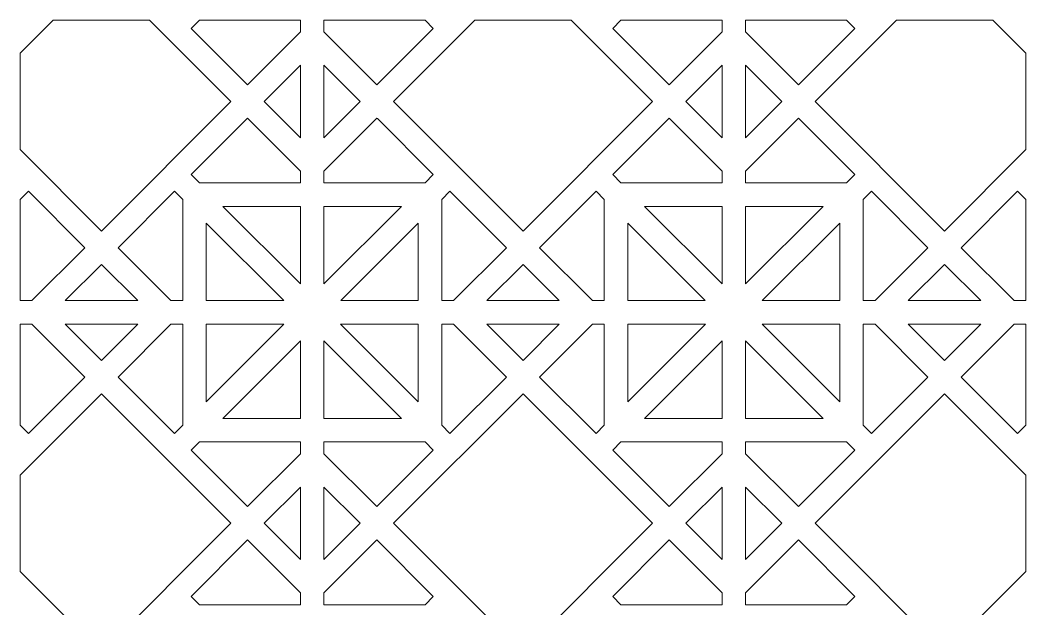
# Model space of a CAD drawing. Header units: centimetres. Extents: x -91 to 91, y -43 to 43.
# Drawn here: x -91.5 to -6, y -7.3 to 42.7 of the extents above; entities that cross this region are included whole.
import ezdxf

# ---------------------------------------------------------------- set-up
doc = ezdxf.new("R2010")
doc.units = ezdxf.units.CM
doc.header["$MEASUREMENT"] = 0
doc.layers.add('layer 1', color=7, linetype='Continuous')

msp = doc.modelspace()

# ---------------------------------------------------------------- linework, layer by layer
at = {"layer": 'layer 1', "color": 242, "lineweight": 9}
for points, knots in [([(-72.17326, 37.23366), (-72.17326, 37.23366), (-76.96614, 42.02651), (-76.96614, 42.02651), (-76.96614, 42.02651), (-76.96614, 42.02651), (-76.26347, 42.72918), (-76.26347, 42.72918), (-76.26347, 42.72918), (-76.26347, 42.72918), (-67.67774, 42.72919), (-67.67774, 42.72919), (-67.67774, 42.72919), (-67.67774, 42.72919), (-67.67774, 41.72918), (-67.67774, 41.72918), (-67.67774, 41.72918), (-67.67774, 41.72918), (-72.17326, 37.23366), (-72.17326, 37.23366)], [0, 0, 0, 0, 0.16666667, 0.16666667, 0.16666667, 0.16666667, 0.33333333, 0.33333333, 0.33333333, 0.33333333, 0.5, 0.5, 0.5, 0.5, 0.66666667, 0.66666667, 0.66666667, 0.66666667, 1, 1, 1, 1]), ([(-84.58749, 24.81944), (-84.58749, 24.81944), (-91.49719, 31.72917), (-91.49719, 31.72917), (-91.49719, 31.72917), (-91.49719, 31.72917), (-91.4972, 39.90974), (-91.4972, 39.90974), (-91.4972, 39.90974), (-91.4972, 39.90974), (-88.67776, 42.72916), (-88.67776, 42.72916), (-88.67776, 42.72916), (-88.67776, 42.72916), (-80.49722, 42.72917), (-80.49722, 42.72917), (-80.49722, 42.72917), (-80.49722, 42.72917), (-73.58749, 35.81945), (-73.58749, 35.81945), (-73.58749, 35.81945), (-73.58749, 35.81945), (-84.58749, 24.81944), (-84.58749, 24.81944)], [0, 0, 0, 0, 0.14285714, 0.14285714, 0.14285714, 0.14285714, 0.28571429, 0.28571429, 0.28571429, 0.28571429, 0.42857143, 0.42857143, 0.42857143, 0.42857143, 0.57142857, 0.57142857, 0.57142857, 0.57142857, 0.71428571, 0.71428571, 0.71428571, 0.71428571, 1, 1, 1, 1]), ([(-57.09204, 42.72917), (-57.09204, 42.72917), (-56.3894, 42.02652), (-56.3894, 42.02652), (-56.3894, 42.02652), (-56.3894, 42.02652), (-61.18225, 37.23367), (-61.18225, 37.23367), (-61.18225, 37.23367), (-61.18225, 37.23367), (-65.67774, 41.72917), (-65.67774, 41.72917), (-65.67774, 41.72917), (-65.67774, 41.72917), (-65.67774, 42.72917), (-65.67774, 42.72917), (-65.67774, 42.72917), (-65.67774, 42.72917), (-57.09204, 42.72917), (-57.09204, 42.72917)], [0, 0, 0, 0, 0.16666667, 0.16666667, 0.16666667, 0.16666667, 0.33333333, 0.33333333, 0.33333333, 0.33333333, 0.5, 0.5, 0.5, 0.5, 0.66666667, 0.66666667, 0.66666667, 0.66666667, 1, 1, 1, 1]), ([(-59.76801, 35.81944), (-59.76801, 35.81944), (-52.8583, 42.72917), (-52.8583, 42.72917), (-52.8583, 42.72917), (-52.8583, 42.72917), (-44.67775, 42.72916), (-44.67775, 42.72916), (-44.67775, 42.72916), (-44.67775, 42.72916), (-37.76803, 35.81945), (-37.76803, 35.81945), (-37.76803, 35.81945), (-37.76803, 35.81945), (-48.76801, 24.81944), (-48.76801, 24.81944), (-48.76801, 24.81944), (-48.76801, 24.81944), (-59.76801, 35.81944), (-59.76801, 35.81944)], [0, 0, 0, 0, 0.16666667, 0.16666667, 0.16666667, 0.16666667, 0.33333333, 0.33333333, 0.33333333, 0.33333333, 0.5, 0.5, 0.5, 0.5, 0.66666667, 0.66666667, 0.66666667, 0.66666667, 1, 1, 1, 1]), ([(-41.1467, 42.02654), (-41.1467, 42.02654), (-40.44405, 42.72917), (-40.44405, 42.72917), (-40.44405, 42.72917), (-40.44405, 42.72917), (-31.85829, 42.72917), (-31.85829, 42.72917), (-31.85829, 42.72917), (-31.85829, 42.72917), (-31.85829, 41.72918), (-31.85829, 41.72918), (-31.85829, 41.72918), (-31.85829, 41.72918), (-36.35382, 37.23368), (-36.35382, 37.23368), (-36.35382, 37.23368), (-36.35382, 37.23368), (-41.1467, 42.02654), (-41.1467, 42.02654)], [0, 0, 0, 0, 0.16666667, 0.16666667, 0.16666667, 0.16666667, 0.33333333, 0.33333333, 0.33333333, 0.33333333, 0.5, 0.5, 0.5, 0.5, 0.66666667, 0.66666667, 0.66666667, 0.66666667, 1, 1, 1, 1]), ([(-25.36278, 37.23366), (-25.36278, 37.23366), (-20.56988, 42.02657), (-20.56988, 42.02657), (-20.56988, 42.02657), (-20.56988, 42.02657), (-21.27249, 42.72917), (-21.27249, 42.72917), (-21.27249, 42.72917), (-21.27249, 42.72917), (-29.8583, 42.72917), (-29.8583, 42.72917), (-29.8583, 42.72917), (-29.8583, 42.72917), (-29.85829, 41.72917), (-29.85829, 41.72917), (-29.85829, 41.72917), (-29.85829, 41.72917), (-25.36278, 37.23366), (-25.36278, 37.23366)], [0, 0, 0, 0, 0.16666667, 0.16666667, 0.16666667, 0.16666667, 0.33333333, 0.33333333, 0.33333333, 0.33333333, 0.5, 0.5, 0.5, 0.5, 0.66666667, 0.66666667, 0.66666667, 0.66666667, 1, 1, 1, 1]), ([(-12.94858, 24.81946), (-12.94858, 24.81946), (-6.03886, 31.7292), (-6.03886, 31.7292), (-6.03886, 31.7292), (-6.03886, 31.7292), (-6.03886, 39.90973), (-6.03886, 39.90973), (-6.03886, 39.90973), (-6.03886, 39.90973), (-8.85832, 42.72916), (-8.85832, 42.72916), (-8.85832, 42.72916), (-8.85832, 42.72916), (-17.03885, 42.72917), (-17.03885, 42.72917), (-17.03885, 42.72917), (-17.03885, 42.72917), (-23.94857, 35.81945), (-23.94857, 35.81945), (-23.94857, 35.81945), (-23.94857, 35.81945), (-12.94858, 24.81946), (-12.94858, 24.81946)], [0, 0, 0, 0, 0.14285714, 0.14285714, 0.14285714, 0.14285714, 0.28571429, 0.28571429, 0.28571429, 0.28571429, 0.42857143, 0.42857143, 0.42857143, 0.42857143, 0.57142857, 0.57142857, 0.57142857, 0.57142857, 0.71428571, 0.71428571, 0.71428571, 0.71428571, 1, 1, 1, 1]), ([(-70.75905, 35.81946), (-70.75905, 35.81946), (-67.67774, 32.73815), (-67.67774, 32.73815), (-67.67774, 32.73815), (-67.67774, 32.73815), (-67.67774, 38.90076), (-67.67774, 38.90076), (-67.67774, 38.90076), (-67.67774, 38.90076), (-70.75905, 35.81946), (-70.75905, 35.81946)], [0, 0, 0, 0, 0.25, 0.25, 0.25, 0.25, 0.5, 0.5, 0.5, 0.5, 1, 1, 1, 1]), ([(-65.67774, 38.90074), (-65.67774, 38.90074), (-65.67774, 32.73817), (-65.67774, 32.73817), (-65.67774, 32.73817), (-65.67774, 32.73817), (-62.59645, 35.81945), (-62.59645, 35.81945), (-62.59645, 35.81945), (-62.59645, 35.81945), (-65.67774, 38.90074), (-65.67774, 38.90074)], [0, 0, 0, 0, 0.25, 0.25, 0.25, 0.25, 0.5, 0.5, 0.5, 0.5, 1, 1, 1, 1]), ([(-34.9396, 35.81945), (-34.9396, 35.81945), (-31.85829, 32.73815), (-31.85829, 32.73815), (-31.85829, 32.73815), (-31.85829, 32.73815), (-31.8583, 38.90076), (-31.8583, 38.90076), (-31.8583, 38.90076), (-31.8583, 38.90076), (-34.9396, 35.81945), (-34.9396, 35.81945)], [0, 0, 0, 0, 0.25, 0.25, 0.25, 0.25, 0.5, 0.5, 0.5, 0.5, 1, 1, 1, 1]), ([(-29.85829, 32.73817), (-29.85829, 32.73817), (-26.777, 35.81945), (-26.777, 35.81945), (-26.777, 35.81945), (-26.777, 35.81945), (-29.85832, 38.90077), (-29.85832, 38.90077), (-29.85832, 38.90077), (-29.85832, 38.90077), (-29.85829, 32.73817), (-29.85829, 32.73817)], [0, 0, 0, 0, 0.25, 0.25, 0.25, 0.25, 0.5, 0.5, 0.5, 0.5, 1, 1, 1, 1]), ([(-67.67774, 28.90972), (-67.67774, 28.90972), (-67.67774, 29.90973), (-67.67774, 29.90973), (-67.67774, 29.90973), (-67.67774, 29.90973), (-72.17326, 34.40525), (-72.17326, 34.40525), (-72.17326, 34.40525), (-72.17326, 34.40525), (-76.96616, 29.61236), (-76.96616, 29.61236), (-76.96616, 29.61236), (-76.96616, 29.61236), (-76.26351, 28.90972), (-76.26351, 28.90972), (-76.26351, 28.90972), (-76.26351, 28.90972), (-67.67774, 28.90972), (-67.67774, 28.90972)], [0, 0, 0, 0, 0.16666667, 0.16666667, 0.16666667, 0.16666667, 0.33333333, 0.33333333, 0.33333333, 0.33333333, 0.5, 0.5, 0.5, 0.5, 0.66666667, 0.66666667, 0.66666667, 0.66666667, 1, 1, 1, 1]), ([(-65.67774, 28.90972), (-65.67774, 28.90972), (-65.67774, 29.90971), (-65.67774, 29.90971), (-65.67774, 29.90971), (-65.67774, 29.90971), (-61.18222, 34.40522), (-61.18222, 34.40522), (-61.18222, 34.40522), (-61.18222, 34.40522), (-61.14341, 34.36641), (-61.14341, 34.36641), (-61.14341, 34.36641), (-61.14341, 34.36641), (-61.14339, 34.36639), (-61.14339, 34.36639), (-61.14339, 34.36639), (-61.14339, 34.36639), (-56.38937, 29.61235), (-56.38937, 29.61235), (-56.38937, 29.61235), (-56.38937, 29.61235), (-57.09199, 28.90974), (-57.09199, 28.90974), (-57.09199, 28.90974), (-57.09199, 28.90974), (-65.67774, 28.90972), (-65.67774, 28.90972)], [0, 0, 0, 0, 0.125, 0.125, 0.125, 0.125, 0.25, 0.25, 0.25, 0.25, 0.375, 0.375, 0.375, 0.375, 0.5, 0.5, 0.5, 0.5, 0.625, 0.625, 0.625, 0.625, 0.75, 0.75, 0.75, 0.75, 1, 1, 1, 1]), ([(-40.4441, 28.90972), (-40.4441, 28.90972), (-41.14673, 29.61234), (-41.14673, 29.61234), (-41.14673, 29.61234), (-41.14673, 29.61234), (-36.35382, 34.40524), (-36.35382, 34.40524), (-36.35382, 34.40524), (-36.35382, 34.40524), (-31.85829, 29.90975), (-31.85829, 29.90975), (-31.85829, 29.90975), (-31.85829, 29.90975), (-31.8583, 28.90972), (-31.8583, 28.90972), (-31.8583, 28.90972), (-31.8583, 28.90972), (-40.4441, 28.90972), (-40.4441, 28.90972)], [0, 0, 0, 0, 0.16666667, 0.16666667, 0.16666667, 0.16666667, 0.33333333, 0.33333333, 0.33333333, 0.33333333, 0.5, 0.5, 0.5, 0.5, 0.66666667, 0.66666667, 0.66666667, 0.66666667, 1, 1, 1, 1]), ([(-29.85829, 29.90968), (-29.85829, 29.90968), (-25.36279, 34.40524), (-25.36279, 34.40524), (-25.36279, 34.40524), (-25.36279, 34.40524), (-20.56985, 29.61231), (-20.56985, 29.61231), (-20.56985, 29.61231), (-20.56985, 29.61231), (-20.56986, 29.61231), (-20.56986, 29.61231), (-20.56986, 29.61231), (-20.56986, 29.61231), (-20.56987, 29.61229), (-20.56987, 29.61229), (-20.56987, 29.61229), (-20.56987, 29.61229), (-21.27241, 28.90972), (-21.27241, 28.90972), (-21.27241, 28.90972), (-21.27241, 28.90972), (-29.85829, 28.90972), (-29.85829, 28.90972), (-29.85829, 28.90972), (-29.85829, 28.90972), (-29.85829, 29.90968), (-29.85829, 29.90968)], [0, 0, 0, 0, 0.125, 0.125, 0.125, 0.125, 0.25, 0.25, 0.25, 0.25, 0.375, 0.375, 0.375, 0.375, 0.5, 0.5, 0.5, 0.5, 0.625, 0.625, 0.625, 0.625, 0.75, 0.75, 0.75, 0.75, 1, 1, 1, 1]), ([(-90.49726, 18.90966), (-90.49726, 18.90966), (-91.49719, 18.90967), (-91.49719, 18.90967), (-91.49719, 18.90967), (-91.49719, 18.90967), (-91.49721, 27.49543), (-91.49721, 27.49543), (-91.49721, 27.49543), (-91.49721, 27.49543), (-90.79454, 28.19809), (-90.79454, 28.19809), (-90.79454, 28.19809), (-90.79454, 28.19809), (-86.00169, 23.40524), (-86.00169, 23.40524), (-86.00169, 23.40524), (-86.00169, 23.40524), (-90.49726, 18.90966), (-90.49726, 18.90966)], [0, 0, 0, 0, 0.16666667, 0.16666667, 0.16666667, 0.16666667, 0.33333333, 0.33333333, 0.33333333, 0.33333333, 0.5, 0.5, 0.5, 0.5, 0.66666667, 0.66666667, 0.66666667, 0.66666667, 1, 1, 1, 1]), ([(-83.17326, 23.40525), (-83.17326, 23.40525), (-78.67768, 18.90966), (-78.67768, 18.90966), (-78.67768, 18.90966), (-78.67768, 18.90966), (-77.67774, 18.90965), (-77.67774, 18.90965), (-77.67774, 18.90965), (-77.67774, 18.90965), (-77.67774, 27.49551), (-77.67774, 27.49551), (-77.67774, 27.49551), (-77.67774, 27.49551), (-78.38038, 28.19815), (-78.38038, 28.19815), (-78.38038, 28.19815), (-78.38038, 28.19815), (-83.17326, 23.40525), (-83.17326, 23.40525)], [0, 0, 0, 0, 0.16666667, 0.16666667, 0.16666667, 0.16666667, 0.33333333, 0.33333333, 0.33333333, 0.33333333, 0.5, 0.5, 0.5, 0.5, 0.66666667, 0.66666667, 0.66666667, 0.66666667, 1, 1, 1, 1]), ([(-50.18223, 23.40523), (-50.18223, 23.40523), (-54.97513, 28.19813), (-54.97513, 28.19813), (-54.97513, 28.19813), (-54.97513, 28.19813), (-55.67774, 27.49555), (-55.67774, 27.49555), (-55.67774, 27.49555), (-55.67774, 27.49555), (-55.67774, 18.90975), (-55.67774, 18.90975), (-55.67774, 18.90975), (-55.67774, 18.90975), (-54.67771, 18.90975), (-54.67771, 18.90975), (-54.67771, 18.90975), (-54.67771, 18.90975), (-50.18223, 23.40523), (-50.18223, 23.40523)], [0, 0, 0, 0, 0.16666667, 0.16666667, 0.16666667, 0.16666667, 0.33333333, 0.33333333, 0.33333333, 0.33333333, 0.5, 0.5, 0.5, 0.5, 0.66666667, 0.66666667, 0.66666667, 0.66666667, 1, 1, 1, 1]), ([(-41.85829, 18.90976), (-41.85829, 18.90976), (-42.85833, 18.90975), (-42.85833, 18.90975), (-42.85833, 18.90975), (-42.85833, 18.90975), (-47.35379, 23.40524), (-47.35379, 23.40524), (-47.35379, 23.40524), (-47.35379, 23.40524), (-42.56093, 28.19811), (-42.56093, 28.19811), (-42.56093, 28.19811), (-42.56093, 28.19811), (-41.85829, 27.49547), (-41.85829, 27.49547), (-41.85829, 27.49547), (-41.85829, 27.49547), (-41.85829, 18.90976), (-41.85829, 18.90976)], [0, 0, 0, 0, 0.16666667, 0.16666667, 0.16666667, 0.16666667, 0.33333333, 0.33333333, 0.33333333, 0.33333333, 0.5, 0.5, 0.5, 0.5, 0.66666667, 0.66666667, 0.66666667, 0.66666667, 1, 1, 1, 1]), ([(-14.3628, 23.40525), (-14.3628, 23.40525), (-18.85835, 18.90967), (-18.85835, 18.90967), (-18.85835, 18.90967), (-18.85835, 18.90967), (-19.85829, 18.90968), (-19.85829, 18.90968), (-19.85829, 18.90968), (-19.85829, 18.90968), (-19.85829, 27.49542), (-19.85829, 27.49542), (-19.85829, 27.49542), (-19.85829, 27.49542), (-19.15562, 28.19807), (-19.15562, 28.19807), (-19.15562, 28.19807), (-19.15562, 28.19807), (-14.3628, 23.40525), (-14.3628, 23.40525)], [0, 0, 0, 0, 0.16666667, 0.16666667, 0.16666667, 0.16666667, 0.33333333, 0.33333333, 0.33333333, 0.33333333, 0.5, 0.5, 0.5, 0.5, 0.66666667, 0.66666667, 0.66666667, 0.66666667, 1, 1, 1, 1]), ([(-6.03884, 18.90972), (-6.03884, 18.90972), (-6.03884, 27.4955), (-6.03884, 27.4955), (-6.03884, 27.4955), (-6.03884, 27.4955), (-6.74147, 28.19815), (-6.74147, 28.19815), (-6.74147, 28.19815), (-6.74147, 28.19815), (-11.53435, 23.40523), (-11.53435, 23.40523), (-11.53435, 23.40523), (-11.53435, 23.40523), (-7.03883, 18.90972), (-7.03883, 18.90972), (-7.03883, 18.90972), (-7.03883, 18.90972), (-6.03884, 18.90972), (-6.03884, 18.90972)], [0, 0, 0, 0, 0.16666667, 0.16666667, 0.16666667, 0.16666667, 0.33333333, 0.33333333, 0.33333333, 0.33333333, 0.5, 0.5, 0.5, 0.5, 0.66666667, 0.66666667, 0.66666667, 0.66666667, 1, 1, 1, 1]), ([(-67.67775, 20.32395), (-67.67775, 20.32395), (-67.67776, 26.90969), (-67.67776, 26.90969), (-67.67776, 26.90969), (-67.67776, 26.90969), (-74.26351, 26.90971), (-74.26351, 26.90971), (-74.26351, 26.90971), (-74.26351, 26.90971), (-67.67775, 20.32395), (-67.67775, 20.32395)], [0, 0, 0, 0, 0.25, 0.25, 0.25, 0.25, 0.5, 0.5, 0.5, 0.5, 1, 1, 1, 1]), ([(-65.67776, 26.90969), (-65.67776, 26.90969), (-65.67777, 20.32393), (-65.67777, 20.32393), (-65.67777, 20.32393), (-65.67777, 20.32393), (-59.09199, 26.90971), (-59.09199, 26.90971), (-59.09199, 26.90971), (-59.09199, 26.90971), (-65.67776, 26.90969), (-65.67776, 26.90969)], [0, 0, 0, 0, 0.25, 0.25, 0.25, 0.25, 0.5, 0.5, 0.5, 0.5, 1, 1, 1, 1]), ([(-31.85827, 26.90969), (-31.85827, 26.90969), (-31.85826, 20.32393), (-31.85826, 20.32393), (-31.85826, 20.32393), (-31.85826, 20.32393), (-38.44404, 26.90971), (-38.44404, 26.90971), (-38.44404, 26.90971), (-38.44404, 26.90971), (-31.85827, 26.90969), (-31.85827, 26.90969)], [0, 0, 0, 0, 0.25, 0.25, 0.25, 0.25, 0.5, 0.5, 0.5, 0.5, 1, 1, 1, 1]), ([(-29.85828, 20.32395), (-29.85828, 20.32395), (-29.85827, 26.90969), (-29.85827, 26.90969), (-29.85827, 26.90969), (-29.85827, 26.90969), (-23.27252, 26.90971), (-23.27252, 26.90971), (-23.27252, 26.90971), (-23.27252, 26.90971), (-29.85828, 20.32395), (-29.85828, 20.32395)], [0, 0, 0, 0, 0.25, 0.25, 0.25, 0.25, 0.5, 0.5, 0.5, 0.5, 1, 1, 1, 1]), ([(-69.09197, 18.90973), (-69.09197, 18.90973), (-75.67773, 25.4955), (-75.67773, 25.4955), (-75.67773, 25.4955), (-75.67773, 25.4955), (-75.67772, 18.90974), (-75.67772, 18.90974), (-75.67772, 18.90974), (-75.67772, 18.90974), (-69.09197, 18.90973), (-69.09197, 18.90973)], [0, 0, 0, 0, 0.25, 0.25, 0.25, 0.25, 0.5, 0.5, 0.5, 0.5, 1, 1, 1, 1]), ([(-64.2494, 18.90975), (-64.2494, 18.90975), (-57.67775, 18.90975), (-57.67775, 18.90975), (-57.67775, 18.90975), (-57.67775, 18.90975), (-57.67776, 25.49552), (-57.67776, 25.49552), (-57.67776, 25.49552), (-57.67776, 25.49552), (-64.2494, 18.90975), (-64.2494, 18.90975)], [0, 0, 0, 0, 0.25, 0.25, 0.25, 0.25, 0.5, 0.5, 0.5, 0.5, 1, 1, 1, 1]), ([(-33.28663, 18.90975), (-33.28663, 18.90975), (-39.85828, 18.90975), (-39.85828, 18.90975), (-39.85828, 18.90975), (-39.85828, 18.90975), (-39.85827, 25.49552), (-39.85827, 25.49552), (-39.85827, 25.49552), (-39.85827, 25.49552), (-33.28663, 18.90975), (-33.28663, 18.90975)], [0, 0, 0, 0, 0.25, 0.25, 0.25, 0.25, 0.5, 0.5, 0.5, 0.5, 1, 1, 1, 1]), ([(-28.44406, 18.90973), (-28.44406, 18.90973), (-21.8583, 25.4955), (-21.8583, 25.4955), (-21.8583, 25.4955), (-21.8583, 25.4955), (-21.85831, 18.90974), (-21.85831, 18.90974), (-21.85831, 18.90974), (-21.85831, 18.90974), (-28.44406, 18.90973), (-28.44406, 18.90973)], [0, 0, 0, 0, 0.25, 0.25, 0.25, 0.25, 0.5, 0.5, 0.5, 0.5, 1, 1, 1, 1]), ([(-87.66883, 18.90967), (-87.66883, 18.90967), (-81.50611, 18.90966), (-81.50611, 18.90966), (-81.50611, 18.90966), (-81.50611, 18.90966), (-84.58747, 21.99103), (-84.58747, 21.99103), (-84.58747, 21.99103), (-84.58747, 21.99103), (-87.66883, 18.90967), (-87.66883, 18.90967)], [0, 0, 0, 0, 0.25, 0.25, 0.25, 0.25, 0.5, 0.5, 0.5, 0.5, 1, 1, 1, 1]), ([(-51.84929, 18.90976), (-51.84929, 18.90976), (-45.68675, 18.90975), (-45.68675, 18.90975), (-45.68675, 18.90975), (-45.68675, 18.90975), (-48.76802, 21.99101), (-48.76802, 21.99101), (-48.76802, 21.99101), (-48.76802, 21.99101), (-51.84929, 18.90976), (-51.84929, 18.90976)], [0, 0, 0, 0, 0.25, 0.25, 0.25, 0.25, 0.5, 0.5, 0.5, 0.5, 1, 1, 1, 1]), ([(-12.94858, 21.99103), (-12.94858, 21.99103), (-16.02994, 18.90967), (-16.02994, 18.90967), (-16.02994, 18.90967), (-16.02994, 18.90967), (-9.86723, 18.90968), (-9.86723, 18.90968), (-9.86723, 18.90968), (-9.86723, 18.90968), (-12.94858, 21.99103), (-12.94858, 21.99103)], [0, 0, 0, 0, 0.25, 0.25, 0.25, 0.25, 0.5, 0.5, 0.5, 0.5, 1, 1, 1, 1]), ([(-90.49713, 16.90967), (-90.49713, 16.90967), (-91.49719, 16.90966), (-91.49719, 16.90966), (-91.49719, 16.90966), (-91.49719, 16.90966), (-91.49719, 8.3239), (-91.49719, 8.3239), (-91.49719, 8.3239), (-91.49719, 8.3239), (-90.79461, 7.62134), (-90.79461, 7.62134), (-90.79461, 7.62134), (-90.79461, 7.62134), (-86.00169, 12.41422), (-86.00169, 12.41422), (-86.00169, 12.41422), (-86.00169, 12.41422), (-90.49713, 16.90967), (-90.49713, 16.90967)], [0, 0, 0, 0, 0.16666667, 0.16666667, 0.16666667, 0.16666667, 0.33333333, 0.33333333, 0.33333333, 0.33333333, 0.5, 0.5, 0.5, 0.5, 0.66666667, 0.66666667, 0.66666667, 0.66666667, 1, 1, 1, 1]), ([(-87.66878, 16.90974), (-87.66878, 16.90974), (-81.50616, 16.90975), (-81.50616, 16.90975), (-81.50616, 16.90975), (-81.50616, 16.90975), (-84.58747, 13.82843), (-84.58747, 13.82843), (-84.58747, 13.82843), (-84.58747, 13.82843), (-87.66878, 16.90974), (-87.66878, 16.90974)], [0, 0, 0, 0, 0.25, 0.25, 0.25, 0.25, 0.5, 0.5, 0.5, 0.5, 1, 1, 1, 1]), ([(-78.38039, 7.62135), (-78.38039, 7.62135), (-83.17325, 12.41421), (-83.17325, 12.41421), (-83.17325, 12.41421), (-83.17325, 12.41421), (-78.67774, 16.90974), (-78.67774, 16.90974), (-78.67774, 16.90974), (-78.67774, 16.90974), (-77.67774, 16.90974), (-77.67774, 16.90974), (-77.67774, 16.90974), (-77.67774, 16.90974), (-77.67774, 8.32401), (-77.67774, 8.32401), (-77.67774, 8.32401), (-77.67774, 8.32401), (-78.38039, 7.62135), (-78.38039, 7.62135)], [0, 0, 0, 0, 0.16666667, 0.16666667, 0.16666667, 0.16666667, 0.33333333, 0.33333333, 0.33333333, 0.33333333, 0.5, 0.5, 0.5, 0.5, 0.66666667, 0.66666667, 0.66666667, 0.66666667, 1, 1, 1, 1]), ([(-75.67772, 16.90974), (-75.67772, 16.90974), (-69.09194, 16.90973), (-69.09194, 16.90973), (-69.09194, 16.90973), (-69.09194, 16.90973), (-75.67772, 10.32398), (-75.67772, 10.32398), (-75.67772, 10.32398), (-75.67772, 10.32398), (-75.67772, 16.90974), (-75.67772, 16.90974)], [0, 0, 0, 0, 0.25, 0.25, 0.25, 0.25, 0.5, 0.5, 0.5, 0.5, 1, 1, 1, 1]), ([(-57.67776, 10.32394), (-57.67776, 10.32394), (-64.26355, 16.90975), (-64.26355, 16.90975), (-64.26355, 16.90975), (-64.26355, 16.90975), (-57.67776, 16.90975), (-57.67776, 16.90975), (-57.67776, 16.90975), (-57.67776, 16.90975), (-57.67776, 10.32394), (-57.67776, 10.32394)], [0, 0, 0, 0, 0.25, 0.25, 0.25, 0.25, 0.5, 0.5, 0.5, 0.5, 1, 1, 1, 1]), ([(-50.18223, 12.41418), (-50.18223, 12.41418), (-54.67777, 16.90975), (-54.67777, 16.90975), (-54.67777, 16.90975), (-54.67777, 16.90975), (-55.67774, 16.90975), (-55.67774, 16.90975), (-55.67774, 16.90975), (-55.67774, 16.90975), (-55.67773, 8.32393), (-55.67773, 8.32393), (-55.67773, 8.32393), (-55.67773, 8.32393), (-54.97513, 7.62132), (-54.97513, 7.62132), (-54.97513, 7.62132), (-54.97513, 7.62132), (-50.18223, 12.41418), (-50.18223, 12.41418)], [0, 0, 0, 0, 0.16666667, 0.16666667, 0.16666667, 0.16666667, 0.33333333, 0.33333333, 0.33333333, 0.33333333, 0.5, 0.5, 0.5, 0.5, 0.66666667, 0.66666667, 0.66666667, 0.66666667, 1, 1, 1, 1]), ([(-48.76801, 13.8284), (-48.76801, 13.8284), (-45.68669, 16.90975), (-45.68669, 16.90975), (-45.68669, 16.90975), (-45.68669, 16.90975), (-51.84935, 16.90975), (-51.84935, 16.90975), (-51.84935, 16.90975), (-51.84935, 16.90975), (-48.76801, 13.8284), (-48.76801, 13.8284)], [0, 0, 0, 0, 0.25, 0.25, 0.25, 0.25, 0.5, 0.5, 0.5, 0.5, 1, 1, 1, 1]), ([(-41.85829, 8.32387), (-41.85829, 8.32387), (-41.85829, 16.90975), (-41.85829, 16.90975), (-41.85829, 16.90975), (-41.85829, 16.90975), (-42.85827, 16.90975), (-42.85827, 16.90975), (-42.85827, 16.90975), (-42.85827, 16.90975), (-47.3538, 12.41418), (-47.3538, 12.41418), (-47.3538, 12.41418), (-47.3538, 12.41418), (-42.5609, 7.62128), (-42.5609, 7.62128), (-42.5609, 7.62128), (-42.5609, 7.62128), (-41.85829, 8.32387), (-41.85829, 8.32387)], [0, 0, 0, 0, 0.16666667, 0.16666667, 0.16666667, 0.16666667, 0.33333333, 0.33333333, 0.33333333, 0.33333333, 0.5, 0.5, 0.5, 0.5, 0.66666667, 0.66666667, 0.66666667, 0.66666667, 1, 1, 1, 1]), ([(-39.85827, 10.32394), (-39.85827, 10.32394), (-33.27248, 16.90975), (-33.27248, 16.90975), (-33.27248, 16.90975), (-33.27248, 16.90975), (-39.85827, 16.90975), (-39.85827, 16.90975), (-39.85827, 16.90975), (-39.85827, 16.90975), (-39.85827, 10.32394), (-39.85827, 10.32394)], [0, 0, 0, 0, 0.25, 0.25, 0.25, 0.25, 0.5, 0.5, 0.5, 0.5, 1, 1, 1, 1]), ([(-21.85831, 16.90974), (-21.85831, 16.90974), (-28.44409, 16.90973), (-28.44409, 16.90973), (-28.44409, 16.90973), (-28.44409, 16.90973), (-21.85831, 10.32398), (-21.85831, 10.32398), (-21.85831, 10.32398), (-21.85831, 10.32398), (-21.85831, 16.90974), (-21.85831, 16.90974)], [0, 0, 0, 0, 0.25, 0.25, 0.25, 0.25, 0.5, 0.5, 0.5, 0.5, 1, 1, 1, 1]), ([(-19.8583, 16.90967), (-19.8583, 16.90967), (-19.85829, 8.32392), (-19.85829, 8.32392), (-19.85829, 8.32392), (-19.85829, 8.32392), (-19.15571, 7.62133), (-19.15571, 7.62133), (-19.15571, 7.62133), (-19.15571, 7.62133), (-14.36279, 12.41422), (-14.36279, 12.41422), (-14.36279, 12.41422), (-14.36279, 12.41422), (-18.85823, 16.90967), (-18.85823, 16.90967), (-18.85823, 16.90967), (-18.85823, 16.90967), (-19.8583, 16.90967), (-19.8583, 16.90967)], [0, 0, 0, 0, 0.16666667, 0.16666667, 0.16666667, 0.16666667, 0.33333333, 0.33333333, 0.33333333, 0.33333333, 0.5, 0.5, 0.5, 0.5, 0.66666667, 0.66666667, 0.66666667, 0.66666667, 1, 1, 1, 1]), ([(-16.02981, 16.90967), (-16.02981, 16.90967), (-12.94858, 13.82844), (-12.94858, 13.82844), (-12.94858, 13.82844), (-12.94858, 13.82844), (-9.86733, 16.90967), (-9.86733, 16.90967), (-9.86733, 16.90967), (-9.86733, 16.90967), (-16.02981, 16.90967), (-16.02981, 16.90967)], [0, 0, 0, 0, 0.25, 0.25, 0.25, 0.25, 0.5, 0.5, 0.5, 0.5, 1, 1, 1, 1]), ([(-6.03884, 8.324), (-6.03884, 8.324), (-6.7415, 7.62136), (-6.7415, 7.62136), (-6.7415, 7.62136), (-6.7415, 7.62136), (-11.53437, 12.41421), (-11.53437, 12.41421), (-11.53437, 12.41421), (-11.53437, 12.41421), (-7.0389, 16.90967), (-7.0389, 16.90967), (-7.0389, 16.90967), (-7.0389, 16.90967), (-6.03884, 16.90967), (-6.03884, 16.90967), (-6.03884, 16.90967), (-6.03884, 16.90967), (-6.03884, 8.324), (-6.03884, 8.324)], [0, 0, 0, 0, 0.16666667, 0.16666667, 0.16666667, 0.16666667, 0.33333333, 0.33333333, 0.33333333, 0.33333333, 0.5, 0.5, 0.5, 0.5, 0.66666667, 0.66666667, 0.66666667, 0.66666667, 1, 1, 1, 1]), ([(-67.67777, 15.49551), (-67.67777, 15.49551), (-67.67776, 8.90974), (-67.67776, 8.90974), (-67.67776, 8.90974), (-67.67776, 8.90974), (-74.26354, 8.90974), (-74.26354, 8.90974), (-74.26354, 8.90974), (-74.26354, 8.90974), (-67.67777, 15.49551), (-67.67777, 15.49551)], [0, 0, 0, 0, 0.25, 0.25, 0.25, 0.25, 0.5, 0.5, 0.5, 0.5, 1, 1, 1, 1]), ([(-65.67775, 15.49552), (-65.67775, 15.49552), (-65.67775, 8.90974), (-65.67775, 8.90974), (-65.67775, 8.90974), (-65.67775, 8.90974), (-59.09196, 8.90972), (-59.09196, 8.90972), (-59.09196, 8.90972), (-59.09196, 8.90972), (-65.67775, 15.49552), (-65.67775, 15.49552)], [0, 0, 0, 0, 0.25, 0.25, 0.25, 0.25, 0.5, 0.5, 0.5, 0.5, 1, 1, 1, 1]), ([(-31.85828, 15.49552), (-31.85828, 15.49552), (-31.85828, 8.90974), (-31.85828, 8.90974), (-31.85828, 8.90974), (-31.85828, 8.90974), (-38.44407, 8.90972), (-38.44407, 8.90972), (-38.44407, 8.90972), (-38.44407, 8.90972), (-31.85828, 15.49552), (-31.85828, 15.49552)], [0, 0, 0, 0, 0.25, 0.25, 0.25, 0.25, 0.5, 0.5, 0.5, 0.5, 1, 1, 1, 1]), ([(-29.85826, 15.49551), (-29.85826, 15.49551), (-29.85827, 8.90974), (-29.85827, 8.90974), (-29.85827, 8.90974), (-29.85827, 8.90974), (-23.27249, 8.90974), (-23.27249, 8.90974), (-23.27249, 8.90974), (-23.27249, 8.90974), (-29.85826, 15.49551), (-29.85826, 15.49551)], [0, 0, 0, 0, 0.25, 0.25, 0.25, 0.25, 0.5, 0.5, 0.5, 0.5, 1, 1, 1, 1]), ([(-84.58747, 11), (-84.58747, 11), (-91.49721, 4.0903), (-91.49721, 4.0903), (-91.49721, 4.0903), (-91.49721, 4.0903), (-91.4972, -4.09027), (-91.4972, -4.09027), (-91.4972, -4.09027), (-91.4972, -4.09027), (-84.58747, -10.99998), (-84.58747, -10.99998), (-84.58747, -10.99998), (-84.58747, -10.99998), (-73.58748, 0.00001), (-73.58748, 0.00001), (-73.58748, 0.00001), (-73.58748, 0.00001), (-84.57747, 10.99), (-84.57747, 10.99), (-84.57747, 10.99), (-84.57747, 10.99), (-84.57748, 10.99001), (-84.57748, 10.99001), (-84.57748, 10.99001), (-84.57748, 10.99001), (-84.58747, 11), (-84.58747, 11)], [0, 0, 0, 0, 0.125, 0.125, 0.125, 0.125, 0.25, 0.25, 0.25, 0.25, 0.375, 0.375, 0.375, 0.375, 0.5, 0.5, 0.5, 0.5, 0.625, 0.625, 0.625, 0.625, 0.75, 0.75, 0.75, 0.75, 1, 1, 1, 1]), ([(-48.76801, -10.99999), (-48.76801, -10.99999), (-37.76804, 0.00001), (-37.76804, 0.00001), (-37.76804, 0.00001), (-37.76804, 0.00001), (-48.76802, 10.99998), (-48.76802, 10.99998), (-48.76802, 10.99998), (-48.76802, 10.99998), (-59.76801, 0), (-59.76801, 0), (-59.76801, 0), (-59.76801, 0), (-48.76801, -10.99999), (-48.76801, -10.99999)], [0, 0, 0, 0, 0.2, 0.2, 0.2, 0.2, 0.4, 0.4, 0.4, 0.4, 0.6, 0.6, 0.6, 0.6, 1, 1, 1, 1]), ([(-23.94857, 0.00002), (-23.94857, 0.00002), (-12.94858, -10.99999), (-12.94858, -10.99999), (-12.94858, -10.99999), (-12.94858, -10.99999), (-6.03885, -4.09025), (-6.03885, -4.09025), (-6.03885, -4.09025), (-6.03885, -4.09025), (-6.03885, 4.09028), (-6.03885, 4.09028), (-6.03885, 4.09028), (-6.03885, 4.09028), (-12.94858, 11), (-12.94858, 11), (-12.94858, 11), (-12.94858, 11), (-23.94857, 0.00002), (-23.94857, 0.00002)], [0, 0, 0, 0, 0.16666667, 0.16666667, 0.16666667, 0.16666667, 0.33333333, 0.33333333, 0.33333333, 0.33333333, 0.5, 0.5, 0.5, 0.5, 0.66666667, 0.66666667, 0.66666667, 0.66666667, 1, 1, 1, 1]), ([(-72.17326, 1.41422), (-72.17326, 1.41422), (-67.67774, 5.90973), (-67.67774, 5.90973), (-67.67774, 5.90973), (-67.67774, 5.90973), (-67.67774, 6.90972), (-67.67774, 6.90972), (-67.67774, 6.90972), (-67.67774, 6.90972), (-76.26359, 6.90974), (-76.26359, 6.90974), (-76.26359, 6.90974), (-76.26359, 6.90974), (-76.96616, 6.20712), (-76.96616, 6.20712), (-76.96616, 6.20712), (-76.96616, 6.20712), (-72.17326, 1.41422), (-72.17326, 1.41422)], [0, 0, 0, 0, 0.16666667, 0.16666667, 0.16666667, 0.16666667, 0.33333333, 0.33333333, 0.33333333, 0.33333333, 0.5, 0.5, 0.5, 0.5, 0.66666667, 0.66666667, 0.66666667, 0.66666667, 1, 1, 1, 1]), ([(-65.67773, 5.90971), (-65.67773, 5.90971), (-65.67774, 6.9097), (-65.67774, 6.9097), (-65.67774, 6.9097), (-65.67774, 6.9097), (-57.09193, 6.90972), (-57.09193, 6.90972), (-57.09193, 6.90972), (-57.09193, 6.90972), (-56.38935, 6.20712), (-56.38935, 6.20712), (-56.38935, 6.20712), (-56.38935, 6.20712), (-61.18224, 1.41423), (-61.18224, 1.41423), (-61.18224, 1.41423), (-61.18224, 1.41423), (-65.67773, 5.90971), (-65.67773, 5.90971)], [0, 0, 0, 0, 0.16666667, 0.16666667, 0.16666667, 0.16666667, 0.33333333, 0.33333333, 0.33333333, 0.33333333, 0.5, 0.5, 0.5, 0.5, 0.66666667, 0.66666667, 0.66666667, 0.66666667, 1, 1, 1, 1]), ([(-40.44401, 6.90974), (-40.44401, 6.90974), (-31.85829, 6.90972), (-31.85829, 6.90972), (-31.85829, 6.90972), (-31.85829, 6.90972), (-31.85829, 5.90973), (-31.85829, 5.90973), (-31.85829, 5.90973), (-31.85829, 5.90973), (-36.35382, 1.41421), (-36.35382, 1.41421), (-36.35382, 1.41421), (-36.35382, 1.41421), (-41.14668, 6.20708), (-41.14668, 6.20708), (-41.14668, 6.20708), (-41.14668, 6.20708), (-40.44401, 6.90974), (-40.44401, 6.90974)], [0, 0, 0, 0, 0.16666667, 0.16666667, 0.16666667, 0.16666667, 0.33333333, 0.33333333, 0.33333333, 0.33333333, 0.5, 0.5, 0.5, 0.5, 0.66666667, 0.66666667, 0.66666667, 0.66666667, 1, 1, 1, 1]), ([(-21.27254, 6.90972), (-21.27254, 6.90972), (-29.85829, 6.90972), (-29.85829, 6.90972), (-29.85829, 6.90972), (-29.85829, 6.90972), (-29.85829, 5.90972), (-29.85829, 5.90972), (-29.85829, 5.90972), (-29.85829, 5.90972), (-25.36279, 1.41424), (-25.36279, 1.41424), (-25.36279, 1.41424), (-25.36279, 1.41424), (-20.56993, 6.20711), (-20.56993, 6.20711), (-20.56993, 6.20711), (-20.56993, 6.20711), (-21.27254, 6.90972), (-21.27254, 6.90972)], [0, 0, 0, 0, 0.16666667, 0.16666667, 0.16666667, 0.16666667, 0.33333333, 0.33333333, 0.33333333, 0.33333333, 0.5, 0.5, 0.5, 0.5, 0.66666667, 0.66666667, 0.66666667, 0.66666667, 1, 1, 1, 1]), ([(-67.67775, 3.0813), (-67.67775, 3.0813), (-67.67774, -3.0813), (-67.67774, -3.0813), (-67.67774, -3.0813), (-67.67774, -3.0813), (-70.75905, 0), (-70.75905, 0), (-70.75905, 0), (-70.75905, 0), (-67.67775, 3.0813), (-67.67775, 3.0813)], [0, 0, 0, 0, 0.25, 0.25, 0.25, 0.25, 0.5, 0.5, 0.5, 0.5, 1, 1, 1, 1]), ([(-65.67775, -3.08128), (-65.67775, -3.08128), (-65.67775, 3.08131), (-65.67775, 3.08131), (-65.67775, 3.08131), (-65.67775, 3.08131), (-62.59646, 0.00002), (-62.59646, 0.00002), (-62.59646, 0.00002), (-62.59646, 0.00002), (-65.67775, -3.08128), (-65.67775, -3.08128)], [0, 0, 0, 0, 0.25, 0.25, 0.25, 0.25, 0.5, 0.5, 0.5, 0.5, 1, 1, 1, 1]), ([(-34.9396, 0), (-34.9396, 0), (-31.85828, -3.08131), (-31.85828, -3.08131), (-31.85828, -3.08131), (-31.85828, -3.08131), (-31.85829, 3.08132), (-31.85829, 3.08132), (-31.85829, 3.08132), (-31.85829, 3.08132), (-34.9396, 0), (-34.9396, 0)], [0, 0, 0, 0, 0.25, 0.25, 0.25, 0.25, 0.5, 0.5, 0.5, 0.5, 1, 1, 1, 1]), ([(-29.8583, -3.08129), (-29.8583, -3.08129), (-29.85828, 3.08128), (-29.85828, 3.08128), (-29.85828, 3.08128), (-29.85828, 3.08128), (-26.77701, 0.00001), (-26.77701, 0.00001), (-26.77701, 0.00001), (-26.77701, 0.00001), (-29.8583, -3.08129), (-29.8583, -3.08129)], [0, 0, 0, 0, 0.25, 0.25, 0.25, 0.25, 0.5, 0.5, 0.5, 0.5, 1, 1, 1, 1]), ([(-67.67774, -6.90974), (-67.67774, -6.90974), (-76.26349, -6.90973), (-76.26349, -6.90973), (-76.26349, -6.90973), (-76.26349, -6.90973), (-76.96614, -6.20707), (-76.96614, -6.20707), (-76.96614, -6.20707), (-76.96614, -6.20707), (-72.17327, -1.41421), (-72.17327, -1.41421), (-72.17327, -1.41421), (-72.17327, -1.41421), (-67.67774, -5.90973), (-67.67774, -5.90973), (-67.67774, -5.90973), (-67.67774, -5.90973), (-67.67774, -6.90898), (-67.67774, -6.90898), (-67.67774, -6.90898), (-67.67774, -6.90898), (-67.67774, -6.90973), (-67.67774, -6.90973), (-67.67774, -6.90973), (-67.67774, -6.90973), (-67.67774, -6.90974), (-67.67774, -6.90974)], [0, 0, 0, 0, 0.125, 0.125, 0.125, 0.125, 0.25, 0.25, 0.25, 0.25, 0.375, 0.375, 0.375, 0.375, 0.5, 0.5, 0.5, 0.5, 0.625, 0.625, 0.625, 0.625, 0.75, 0.75, 0.75, 0.75, 1, 1, 1, 1]), ([(-57.09204, -6.90973), (-57.09204, -6.90973), (-65.67773, -6.90973), (-65.67773, -6.90973), (-65.67773, -6.90973), (-65.67773, -6.90973), (-65.67776, -5.90973), (-65.67776, -5.90973), (-65.67776, -5.90973), (-65.67776, -5.90973), (-61.18223, -1.41421), (-61.18223, -1.41421), (-61.18223, -1.41421), (-61.18223, -1.41421), (-56.38939, -6.20704), (-56.38939, -6.20704), (-56.38939, -6.20704), (-56.38939, -6.20704), (-57.09204, -6.90973), (-57.09204, -6.90973)], [0, 0, 0, 0, 0.16666667, 0.16666667, 0.16666667, 0.16666667, 0.33333333, 0.33333333, 0.33333333, 0.33333333, 0.5, 0.5, 0.5, 0.5, 0.66666667, 0.66666667, 0.66666667, 0.66666667, 1, 1, 1, 1]), ([(-36.35381, -1.4142), (-36.35381, -1.4142), (-31.85829, -5.90973), (-31.85829, -5.90973), (-31.85829, -5.90973), (-31.85829, -5.90973), (-31.85829, -6.90973), (-31.85829, -6.90973), (-31.85829, -6.90973), (-31.85829, -6.90973), (-40.44406, -6.90973), (-40.44406, -6.90973), (-40.44406, -6.90973), (-40.44406, -6.90973), (-41.14671, -6.20707), (-41.14671, -6.20707), (-41.14671, -6.20707), (-41.14671, -6.20707), (-36.35382, -1.41421), (-36.35382, -1.41421), (-36.35382, -1.41421), (-36.35382, -1.41421), (-36.35382, -1.4142), (-36.35382, -1.4142), (-36.35382, -1.4142), (-36.35382, -1.4142), (-36.35381, -1.4142), (-36.35381, -1.4142)], [0, 0, 0, 0, 0.125, 0.125, 0.125, 0.125, 0.25, 0.25, 0.25, 0.25, 0.375, 0.375, 0.375, 0.375, 0.5, 0.5, 0.5, 0.5, 0.625, 0.625, 0.625, 0.625, 0.75, 0.75, 0.75, 0.75, 1, 1, 1, 1]), ([(-21.27249, -6.90972), (-21.27249, -6.90972), (-29.85828, -6.90973), (-29.85828, -6.90973), (-29.85828, -6.90973), (-29.85828, -6.90973), (-29.85831, -5.90973), (-29.85831, -5.90973), (-29.85831, -5.90973), (-29.85831, -5.90973), (-25.3628, -1.4142), (-25.3628, -1.4142), (-25.3628, -1.4142), (-25.3628, -1.4142), (-20.56988, -6.20713), (-20.56988, -6.20713), (-20.56988, -6.20713), (-20.56988, -6.20713), (-21.27249, -6.90972), (-21.27249, -6.90972)], [0, 0, 0, 0, 0.16666667, 0.16666667, 0.16666667, 0.16666667, 0.33333333, 0.33333333, 0.33333333, 0.33333333, 0.5, 0.5, 0.5, 0.5, 0.66666667, 0.66666667, 0.66666667, 0.66666667, 1, 1, 1, 1])]:
    msp.add_open_spline(points, degree=3, knots=knots, dxfattribs=at)

doc.saveas('drawing.dxf')
